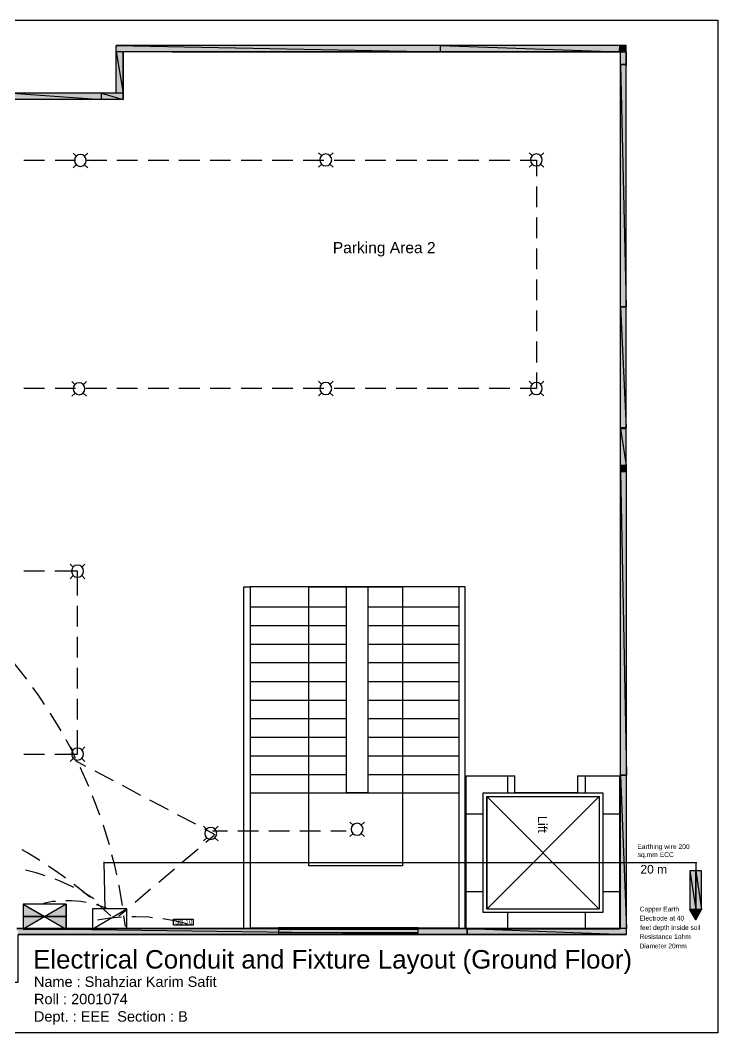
# Model space of a CAD drawing. Header units: millimetres. Extents: x 328 to 573, y 11 to 208.
# Drawn here: x 437 to 572.9, y 11.1 to 208.2 of the extents above; entities that cross this region are included whole.
import ezdxf

# ---------------------------------------------------------------- set-up
doc = ezdxf.new("R2010")
doc.units = ezdxf.units.MM
doc.styles.add('Arial$001H0', font='arial.ttf')

msp = doc.modelspace()

# ---------------------------------------------------------------- hatches: boundary and pattern name
at = {"true_color": 0x636466}
h = msp.add_hatch(color=251, dxfattribs=at)
h.paths.add_polyline_path([(518.88, 203.32), (455.72, 203.32), (518.88, 202.1)])
h.paths.add_polyline_path([(455.72, 203.32), (518.88, 202.1), (455.72, 202.1)])
h = msp.add_hatch(color=251, dxfattribs=at)
h.paths.add_polyline_path([(553.76, 203.32), (518.88, 203.32), (553.72, 202.1)])
h.paths.add_polyline_path([(518.88, 203.32), (553.72, 202.1), (518.88, 202.1)])
h = msp.add_hatch(color=251, dxfattribs=at)
h.paths.add_polyline_path([(554.99, 203.32), (553.76, 203.32), (555.03, 202.1)])
h.paths.add_polyline_path([(553.76, 203.32), (555.03, 202.1), (553.72, 202.1)])
h = msp.add_hatch(color=251, dxfattribs=at)
h.paths.add_polyline_path([(457.08, 202.1), (455.72, 202.1), (457.08, 194.05)])
h.paths.add_polyline_path([(455.72, 202.1), (457.08, 194.05), (455.72, 194.05)])
h = msp.add_hatch(color=251, dxfattribs=at)
h.paths.add_polyline_path([(553.89, 202.1), (466.52, 202.1)])
h.paths.add_polyline_path([(466.52, 202.1), (553.89, 202.1), (553.09, 202.1)])
h = msp.add_hatch(color=251, dxfattribs=at)
h.paths.add_polyline_path([(555.03, 202.1), (553.76, 202.1)])
h.paths.add_polyline_path([(553.76, 202.1), (555.03, 202.1), (553.85, 202.1)])
h.paths.add_polyline_path([(555.03, 202.1), (553.85, 202.1), (553.89, 202.1)])
h = msp.add_hatch(color=251, dxfattribs=at)
h.paths.add_polyline_path([(555.03, 199.6), (553.89, 199.6)])
h.paths.add_polyline_path([(555.03, 199.6), (553.89, 199.6), (553.89, 202.1)])
msp.add_hatch(color=251, dxfattribs=at).paths.add_polyline_path([(553.89, 202.1), (555.03, 202.1), (555.03, 199.6)])
h = msp.add_hatch(color=251, dxfattribs=at)
h.paths.add_polyline_path([(555.03, 199.6), (553.89, 199.6), (555.03, 152.44)])
h.paths.add_polyline_path([(553.89, 199.6), (555.03, 152.44), (553.89, 152.44)])
h.paths.add_polyline_path([(555.03, 152.44), (553.89, 152.44), (555.03, 152.35)])
h.paths.add_polyline_path([(553.89, 152.44), (555.03, 152.35), (553.89, 152.35)])
h = msp.add_hatch(color=251, dxfattribs=at)
h.paths.add_polyline_path([(452.84, 194.05), (435.44, 194.05), (452.84, 192.82)])
h.paths.add_polyline_path([(435.44, 194.05), (452.84, 192.82), (435.44, 192.82)])
h = msp.add_hatch(color=251, dxfattribs=at)
h.paths.add_polyline_path([(457.08, 194.05), (452.84, 194.05), (457.08, 192.82)])
h.paths.add_polyline_path([(452.84, 194.05), (457.08, 192.82), (452.84, 192.82)])
h = msp.add_hatch(color=251, dxfattribs=at)
h.paths.add_polyline_path([(555.03, 152.35), (553.89, 152.35), (555.03, 128.9)])
h.paths.add_polyline_path([(553.89, 152.35), (555.03, 128.9), (553.89, 128.9)])
h.paths.add_polyline_path([(555.03, 128.9), (553.89, 128.9), (555.03, 128.69)])
h.paths.add_polyline_path([(553.89, 128.9), (555.03, 128.69), (553.89, 128.69)])
h = msp.add_hatch(color=251, dxfattribs=at)
h.paths.add_polyline_path([(555.03, 128.69), (553.89, 128.69), (555.03, 121.58)])
h.paths.add_polyline_path([(553.89, 128.69), (555.03, 121.58), (553.89, 121.58)])
h = msp.add_hatch(color=251, dxfattribs=at)
h.paths.add_polyline_path([(555.03, 121.58), (553.89, 121.58), (555.03, 120.35)])
h.paths.add_polyline_path([(553.89, 121.58), (555.03, 120.35), (553.89, 120.35)])
h = msp.add_hatch(color=251, dxfattribs=at)
h.paths.add_polyline_path([(555.08, 120.35), (553.89, 120.35), (555.08, 61.29)])
h.paths.add_polyline_path([(553.89, 120.35), (555.08, 61.29), (553.89, 61.29)])
h = msp.add_hatch(color=251, dxfattribs=at)
h.paths.add_polyline_path([(555.08, 61.29), (553.89, 61.29), (555.08, 31.45)])
h.paths.add_polyline_path([(553.89, 61.29), (555.08, 31.45), (553.89, 31.45)])
at = {"true_color": 0x000007}
h = msp.add_hatch(color=7, dxfattribs=at)
h.paths.add_polyline_path([(568.58, 42.67), (567.44, 42.67), (568.58, 35.13)])
h.paths.add_polyline_path([(567.44, 42.67), (568.58, 35.13), (567.44, 35.13)])
h = msp.add_hatch(color=7, dxfattribs=at)
h.paths.add_polyline_path([(569.72, 42.67), (568.58, 42.67), (569.72, 35.13)])
h.paths.add_polyline_path([(568.58, 42.67), (569.72, 35.13), (568.58, 35.13)])
for points in [[(437.6, 36.19), (441.79, 33.74), (437.6, 33.74)], [(445.98, 36.19), (445.98, 33.74), (441.79, 33.74)], [(437.6, 33.74), (441.79, 33.74), (437.6, 31.32)], [(441.79, 33.74), (445.98, 33.74), (445.98, 31.32)]]:
    msp.add_hatch(color=7, dxfattribs=at).paths.add_polyline_path(points)
h = msp.add_hatch(color=7, dxfattribs=at)
h.paths.add_polyline_path([(567.44, 35.13), (568.58, 35.13), (568.58, 33.14)])
h.paths.add_polyline_path([(568.58, 35.13), (568.58, 33.14), (569.72, 35.13)])
at = {"true_color": 0x636466}
h = msp.add_hatch(color=251, dxfattribs=at)
h.paths.add_polyline_path([(524.05, 31.45), (436.37, 31.45), (524.05, 30.26)])
h.paths.add_polyline_path([(436.37, 31.45), (524.05, 30.26), (436.63, 30.26)])
h = msp.add_hatch(color=251, dxfattribs=at)
h.paths.add_polyline_path([(555.08, 31.45), (524.05, 31.45), (555.08, 30.26)])
h.paths.add_polyline_path([(524.05, 31.45), (555.08, 30.26), (524.05, 30.26)])

# ---------------------------------------------------------------- linework, layer by layer
at = {"color": 7, "linetype": 'Continuous', "lineweight": 25, "true_color": 0x000007}
for p, q in [((455.72, 194.05), (455.72, 203.24)), ((554.99, 203.32), (465.29, 203.32)), ((555.03, 202.1), (554.99, 203.32)), ((457.08, 202.05), (457.08, 192.82)), ((553.76, 202.1), (466.52, 202.1)), ((553.72, 202.1), (553.72, 202.1)), ((553.76, 202.1), (553.76, 202.1)), ((455.72, 194.05), (436.63, 194.05)), ((449.54, 181.78), (450.17, 182.37)), ((497.33, 181.82), (497.93, 182.45)), ((538.36, 181.82), (538.99, 182.45)), ((447.93, 180.12), (447.3, 179.53)), ((495.73, 180.21), (495.09, 179.62)), ((536.75, 180.21), (536.11, 179.62)), ((449.29, 137.28), (449.92, 137.92)), ((497.33, 137.33), (497.93, 137.96)), ((538.36, 137.33), (538.99, 137.96)), ((447.68, 135.67), (447.04, 135.08)), ((495.73, 135.72), (495.09, 135.12)), ((536.75, 135.72), (536.11, 135.12)), ((555.08, 120.22), (555.08, 121.62)), ((448.99, 101.77), (449.58, 102.36)), ((447.34, 100.16), (446.75, 99.52)), ((481.76, 94.02), (500.55, 94.02)), ((504.7, 94.02), (522.48, 94.02)), ((481.76, 90.42), (500.55, 90.42)), ((504.7, 90.42), (522.48, 90.42)), ((481.76, 86.78), (500.55, 86.78)), ((504.7, 86.78), (522.48, 86.78)), ((481.76, 83.18), (500.55, 83.18)), ((504.7, 83.18), (522.48, 83.18)), ((481.76, 79.54), (500.55, 79.54)), ((504.7, 79.54), (522.48, 79.54)), ((481.76, 75.9), (500.55, 75.9)), ((504.7, 75.9), (522.48, 75.9)), ((481.76, 72.3), (500.55, 72.3)), ((504.7, 72.3), (522.48, 72.3)), ((481.76, 68.66), (500.55, 68.66)), ((504.7, 68.66), (522.48, 68.66)), ((448.99, 66.16), (449.58, 66.8)), ((481.76, 65.06), (500.55, 65.06)), ((504.7, 65.06), (522.48, 65.06)), ((447.34, 64.55), (446.75, 63.96)), ((481.76, 61.42), (500.55, 61.42)), ((504.7, 61.42), (522.48, 61.42)), ((531.92, 61.13), (531.92, 57.82)), ((547.03, 61.13), (547.03, 57.82)), ((481.76, 57.82), (522.48, 57.82)), ((523.88, 53.76), (527.14, 53.76)), ((550.46, 53.76), (553.72, 53.76)), ((474.94, 50.71), (475.53, 51.35)), ((501.82, 51.52), (501.19, 52.15)), ((503.43, 49.91), (504.07, 49.31)), ((473.33, 49.1), (472.7, 48.47)), ((523.88, 38.65), (527.14, 38.65)), ((550.46, 38.65), (553.72, 38.65)), ((437.6, 36.19), (445.98, 31.32)), ((451.02, 31.32), (457.63, 35.18)), ((531.92, 34.54), (531.92, 31.28)), ((547.03, 34.54), (547.03, 31.28))]:
    msp.add_line(p, q, dxfattribs=at)
at = {"color": 5, "linetype": 'Continuous', "lineweight": 25, "true_color": 0x000005}
for p, q in [((437.73, 181.01), (441.75, 181.01)), ((443.78, 181.01), (447.8, 181.01)), ((449.79, 181.01), (453.86, 181.01)), ((455.85, 181.01), (459.87, 181.01)), ((461.9, 181.01), (465.92, 181.01)), ((467.91, 181.01), (471.98, 181.01)), ((473.97, 181.01), (477.99, 181.01)), ((480.02, 181.01), (484.04, 181.01)), ((486.07, 181.01), (490.1, 181.01)), ((492.08, 181.01), (496.11, 181.01)), ((498.14, 181.01), (502.16, 181.01)), ((504.19, 181.01), (508.21, 181.01)), ((510.2, 181.01), (514.23, 181.01)), ((516.26, 181.01), (520.28, 181.01)), ((522.31, 181.01), (526.33, 181.01)), ((528.32, 181.01), (532.34, 181.01)), ((537.55, 175.89), (537.55, 171.87)), ((537.55, 169.84), (537.55, 165.82)), ((537.55, 163.83), (537.55, 159.76)), ((537.55, 157.77), (537.55, 153.75)), ((537.55, 151.72), (537.55, 147.7)), ((537.55, 145.71), (537.55, 141.64)), ((441.75, 136.52), (437.73, 136.52)), ((447.8, 136.52), (443.78, 136.52)), ((453.86, 136.52), (449.79, 136.52)), ((459.87, 136.52), (455.85, 136.52)), ((465.92, 136.52), (461.9, 136.52)), ((471.98, 136.52), (467.91, 136.52)), ((477.99, 136.52), (473.97, 136.52)), ((484.04, 136.52), (480.02, 136.52)), ((490.1, 136.52), (486.07, 136.52)), ((496.11, 136.52), (492.08, 136.52)), ((502.16, 136.52), (498.14, 136.52)), ((508.21, 136.52), (504.19, 136.52)), ((514.23, 136.52), (510.2, 136.52)), ((520.28, 136.52), (516.26, 136.52)), ((526.33, 136.52), (522.31, 136.52)), ((532.34, 136.52), (528.32, 136.52)), ((441.75, 100.96), (437.73, 100.96)), ((448.19, 90.21), (448.19, 94.23)), ((448.19, 84.15), (448.19, 88.18)), ((448.19, 78.14), (448.19, 82.17)), ((448.19, 72.09), (448.19, 76.11)), ((437.73, 65.36), (441.75, 65.36)), ((447.72, 64.13), (449.75, 63.03)), ((451.53, 62.1), (455.09, 60.24)), ((456.86, 59.31), (460.42, 57.4)), ((462.2, 56.47), (465.8, 54.61)), ((467.57, 53.63), (471.13, 51.77)), ((472.91, 50.84), (474.94, 49.74)), ((473.16, 48.26), (474.77, 49.61)), ((474.43, 50.42), (477.4, 50.42)), ((479.38, 50.42), (483.41, 50.42)), ((485.44, 50.42), (489.46, 50.42)), ((491.49, 50.42), (495.51, 50.42)), ((497.5, 50.42), (500.47, 50.42)), ((468.55, 44.36), (471.64, 46.94)), ((463.98, 40.42), (467.02, 43.05)), ((459.36, 36.53), (462.41, 39.15)), ((456.23, 33.86), (457.84, 35.22))]:
    msp.add_line(p, q, dxfattribs=at)
at = {"color": 8, "linetype": 'Continuous', "lineweight": 25, "true_color": 0x000008}
for p, q in [((555.08, 120.35), (553.89, 120.35)), ((553.89, 61.29), (555.08, 61.29)), ((524.05, 31.45), (524.05, 30.26))]:
    msp.add_line(p, q, dxfattribs=at)
at = {"color": 3, "linetype": 'Continuous', "lineweight": 25, "true_color": 0x000003}
for p, q in [((453.22, 44.28), (568.75, 44.28)), ((568.58, 44.28), (568.58, 42.67)), ((487.3, 31.53), (487.3, 30.31)), ((514.52, 31.2), (487.3, 31.2)), ((487.3, 30.65), (514.52, 30.65)), ((487.3, 30.31), (514.52, 30.31))]:
    msp.add_line(p, q, dxfattribs=at)
at = {"color": 2, "linetype": 'Continuous', "lineweight": 25, "true_color": 0x000002}
msp.add_line((453.31, 44.4), (453.48, 35.22), dxfattribs=at)
at = {"color": 1, "linetype": 'Continuous', "lineweight": 25, "true_color": 0x000001}
for p, q in [((451.36, 37.21), (449.24, 38.48)), ((454.66, 33.91), (452.08, 36.23)), ((457.5, 31.79), (457.2, 33.91))]:
    msp.add_line(p, q, dxfattribs=at)
at = {"color": 7, "linetype": 'Continuous', "lineweight": 25, "true_color": 0x000007}
for points in [[(328.34, 208.23), (572.86, 208.23), (572.86, 11.13), (327.92, 11.13)], [(447.93, 181.78), (447.3, 182.37)], [(495.73, 181.82), (495.09, 182.45)], [(536.75, 181.82), (536.11, 182.45)], [(449.54, 180.12), (450.17, 179.53)], [(497.33, 180.21), (497.93, 179.62)], [(538.36, 180.21), (538.99, 179.62)], [(447.68, 137.28), (447.04, 137.92)], [(495.73, 137.33), (495.09, 137.96)], [(536.75, 137.33), (536.11, 137.96)], [(449.29, 135.67), (449.92, 135.08)], [(497.33, 135.72), (497.93, 135.12)], [(538.36, 135.72), (538.99, 135.12)], [(447.34, 101.77), (446.75, 102.36)], [(448.99, 100.16), (449.58, 99.52)], [(493.23, 97.91), (511.47, 97.91), (511.47, 43.64), (493.23, 43.64)], [(500.55, 97.91), (504.7, 97.91), (504.7, 57.82), (500.55, 57.82)], [(447.34, 66.16), (446.75, 66.8)], [(448.99, 64.55), (449.58, 63.96)], [(550.46, 34.54), (527.14, 34.54), (527.14, 57.82), (550.46, 57.82)], [(549.74, 35.22), (527.86, 35.22), (527.86, 57.15), (549.74, 57.15)], [(473.33, 50.71), (472.7, 51.35)], [(503.43, 51.52), (504.07, 52.15)], [(501.82, 49.91), (501.19, 49.31)], [(474.94, 49.1), (475.53, 48.47)], [(568.58, 42.67), (567.44, 42.67), (567.44, 35.13), (568.58, 33.14), (568.58, 42.67), (568.58, 33.14), (569.72, 35.13), (569.72, 42.67)], [(451.11, 31.45), (457.75, 31.45), (457.75, 35.26), (451.11, 35.26)], [(466.85, 33.27), (470.66, 33.27), (470.66, 32.08), (466.85, 32.08)]]:
    msp.add_lwpolyline(points, close=True, dxfattribs=at)
at = {"color": 251, "linetype": 'Continuous', "lineweight": -2, "true_color": 0x636466}
for points in [[(518.88, 203.32), (455.72, 203.32), (518.88, 202.1)], [(553.76, 203.32), (518.88, 203.32), (553.72, 202.1)], [(554.99, 203.32), (553.76, 203.32), (555.03, 202.1)], [(457.08, 202.1), (455.72, 202.1), (457.08, 194.05)], [(553.89, 202.1), (466.52, 202.1)], [(555.03, 202.1), (553.76, 202.1)], [(553.76, 202.1), (555.03, 202.1), (553.85, 202.1)], [(555.03, 199.6), (555.03, 199.6), (553.89, 199.6)], [(555.03, 199.6), (553.89, 199.6), (555.03, 152.44)], [(553.89, 199.6), (555.03, 152.44), (553.89, 152.44)], [(452.84, 194.05), (435.44, 194.05), (452.84, 192.82)], [(457.08, 194.05), (452.84, 194.05), (457.08, 192.82)], [(555.03, 152.44), (553.89, 152.44), (555.03, 152.35)], [(555.03, 152.35), (553.89, 152.35), (555.03, 128.9)], [(553.89, 152.35), (555.03, 128.9), (553.89, 128.9)], [(555.03, 128.9), (553.89, 128.9), (555.03, 128.69)], [(555.03, 128.69), (553.89, 128.69), (555.03, 121.58)], [(555.03, 121.58), (553.89, 121.58), (555.03, 120.35)], [(555.08, 120.35), (553.89, 120.35), (555.08, 61.29)], [(555.08, 61.29), (553.89, 61.29), (555.08, 31.45)], [(524.05, 31.45), (436.37, 31.45), (524.05, 30.26)], [(555.08, 31.45), (524.05, 31.45), (555.08, 30.26)]]:
    msp.add_lwpolyline(points, close=True, dxfattribs=at)
for points in [[(455.72, 203.32), (518.88, 202.1), (455.72, 202.1)], [(518.88, 203.32), (553.72, 202.1), (518.88, 202.1)], [(553.76, 203.32), (555.03, 202.1), (553.72, 202.1)], [(455.72, 202.1), (457.08, 194.05), (455.72, 194.05)], [(466.52, 202.1), (553.89, 202.1), (553.09, 202.1)], [(555.03, 202.1), (553.85, 202.1), (553.89, 202.1)], [(553.85, 202.1), (555.03, 202.1), (555.03, 202.1)], [(555.03, 199.6), (553.89, 199.6), (553.89, 202.1)], [(553.89, 202.1), (555.03, 202.1), (555.03, 199.6)], [(553.89, 199.6), (555.03, 199.6), (555.03, 199.6)], [(435.44, 194.05), (452.84, 192.82), (435.44, 192.82)], [(452.84, 194.05), (457.08, 192.82), (452.84, 192.82)], [(553.89, 152.44), (555.03, 152.35), (553.89, 152.35)], [(553.89, 128.9), (555.03, 128.69), (553.89, 128.69)], [(553.89, 128.69), (555.03, 121.58), (553.89, 121.58)], [(553.89, 121.58), (555.03, 120.35), (553.89, 120.35)], [(553.89, 120.35), (555.08, 61.29), (553.89, 61.29)], [(553.89, 61.29), (555.08, 31.45), (553.89, 31.45)], [(436.37, 31.45), (524.05, 30.26), (436.63, 30.26)], [(524.05, 31.45), (555.08, 30.26), (524.05, 30.26)]]:
    msp.add_lwpolyline(points, dxfattribs=at)
at = {"color": 7, "linetype": 'Continuous', "lineweight": 25, "true_color": 0x000007}
for points in [[(465.29, 203.32), (455.72, 203.32), (455.72, 203.15)], [(457.08, 192.82), (435.44, 192.82), (435.44, 202.1), (338.8, 202.1), (338.8, 121.58), (348.07, 121.58), (348.07, 103.71)], [(466.52, 202.1), (457.08, 202.1), (457.08, 202.01)], [(553.89, 121.58), (553.89, 202.1), (553.09, 202.1)], [(555.03, 120.27), (555.03, 202.1), (555.03, 199.43)], [(362.33, 20.99), (436.63, 20.99), (436.63, 30.26), (555.08, 30.26), (555.08, 120.35)], [(436.37, 31.45), (553.89, 31.45), (553.89, 121.58)], [(480.57, 31.53), (480.57, 97.91), (481.76, 97.91)], [(481.76, 31.53), (522.48, 31.53), (522.48, 97.91)], [(523.67, 31.53), (523.67, 97.91), (481.76, 97.91), (481.76, 31.53)], [(545.51, 61.13), (553.72, 61.13), (553.72, 31.28), (523.88, 31.28), (523.88, 61.13), (533.36, 61.13)], [(545.51, 61.13), (545.51, 57.82), (533.36, 57.82), (533.36, 61.13)], [(549.74, 35.22), (527.86, 57.15), (527.86, 35.22), (549.74, 57.15)], [(445.98, 36.19), (437.6, 31.32), (445.98, 31.32), (445.98, 36.19), (437.6, 36.19), (437.6, 31.32)]]:
    msp.add_lwpolyline(points, dxfattribs=at)
at = {"color": 5, "linetype": 'Continuous', "lineweight": 25, "true_color": 0x000005}
for points in [[(534.38, 181.01), (537.55, 181.01), (537.55, 177.88)], [(537.55, 139.65), (537.55, 136.52), (534.38, 136.52)], [(448.19, 96.26), (448.19, 100.96), (443.74, 100.96)], [(443.74, 65.36), (448.19, 65.36), (448.19, 70.06)]]:
    msp.add_lwpolyline(points, dxfattribs=at)
at = {"color": 1, "linetype": 'Continuous', "lineweight": 25, "true_color": 0x000001}
for points in [[(438.28, 79.96), (435.82, 83.1), (435.78, 83.14)], [(441.75, 75.01), (440.69, 76.66), (439.46, 78.31)], [(444.97, 69.89), (442.89, 73.28), (442.89, 73.36)], [(447.8, 64.55), (446.96, 66.29), (445.94, 68.15)], [(450.34, 59.09), (448.74, 62.69), (448.69, 62.78)], [(452.5, 53.46), (451.87, 55.24), (451.11, 57.23)], [(454.37, 47.71), (453.22, 51.47), (453.18, 51.56)], [(440.82, 44.66), (438.45, 46.14), (437.39, 46.73)], [(455.81, 41.86), (455.42, 43.68), (454.87, 45.76)], [(445.81, 41.23), (445.26, 41.65), (442.51, 43.56)], [(441.88, 41.69), (440.1, 42.24), (438.03, 42.75)], [(447.47, 39.41), (447.04, 39.62), (444.8, 40.64), (443.78, 41.02)], [(450.56, 37.5), (448.48, 39.2), (447.42, 40)], [(456.95, 35.89), (456.27, 39.75), (456.23, 39.87)], [(443.87, 36.7), (443.32, 36.66), (441.54, 36.28)], [(449.88, 36.49), (448.78, 36.7), (446.96, 36.83), (445.86, 36.83)], [(454.07, 35.26), (452.33, 35.89), (451.83, 36.02)], [(456.74, 33.61), (454.49, 33.44), (452.04, 33.06)], [(462.79, 33.52), (462.03, 33.61), (459.53, 33.69), (458.77, 33.69)], [(469.48, 32.34), (467.02, 32.93), (464.78, 33.31)]]:
    msp.add_lwpolyline(points, dxfattribs=at)
at = {"color": 7, "linetype": 'Continuous', "lineweight": -2, "true_color": 0x000007}
for points in [[(568.58, 42.67), (567.44, 42.67), (568.58, 35.13)], [(569.72, 42.67), (568.58, 42.67), (569.72, 35.13)], [(567.44, 35.13), (568.58, 35.13), (568.58, 33.14)]]:
    msp.add_lwpolyline(points, close=True, dxfattribs=at)
for points in [[(567.44, 42.67), (568.58, 35.13), (567.44, 35.13)], [(568.58, 42.67), (569.72, 35.13), (568.58, 35.13)], [(437.6, 36.19), (441.79, 33.74), (437.6, 33.74)], [(445.98, 36.19), (445.98, 33.74), (441.79, 33.74)], [(437.6, 33.74), (441.79, 33.74), (437.6, 31.32)], [(441.79, 33.74), (445.98, 33.74), (445.98, 31.32)], [(568.58, 35.13), (568.58, 33.14), (569.72, 35.13)]]:
    msp.add_lwpolyline(points, dxfattribs=at)
at = {"color": 3, "linetype": 'Continuous', "lineweight": 25, "true_color": 0x000003}
msp.add_lwpolyline([(514.52, 30.31), (514.52, 31.53), (487.3, 31.53)], dxfattribs=at)
at = {"color": 7, "linetype": 'Continuous', "lineweight": 25, "true_color": 0x000007}
for points in [[(448.71, 182.11), (448.07, 182.11), (447.55, 181.59), (447.55, 180.95)], [(449.88, 180.95), (449.88, 181.59), (449.36, 182.11), (448.71, 182.11)], [(496.51, 182.2), (495.87, 182.2), (495.34, 181.68), (495.34, 181.03)], [(497.67, 181.03), (497.67, 181.68), (497.15, 182.2), (496.51, 182.2)], [(537.53, 182.2), (536.89, 182.2), (536.37, 181.68), (536.37, 181.03)], [(538.69, 181.03), (538.69, 181.68), (538.17, 182.2), (537.53, 182.2)], [(447.55, 180.95), (447.55, 180.31), (448.07, 179.79), (448.71, 179.79)], [(448.71, 179.79), (449.36, 179.79), (449.88, 180.31), (449.88, 180.95)], [(495.34, 181.03), (495.34, 180.39), (495.87, 179.87), (496.51, 179.87)], [(496.51, 179.87), (497.15, 179.87), (497.67, 180.39), (497.67, 181.03)], [(536.37, 181.03), (536.37, 180.39), (536.89, 179.87), (537.53, 179.87)], [(537.53, 179.87), (538.17, 179.87), (538.69, 180.39), (538.69, 181.03)], [(448.46, 137.66), (447.82, 137.66), (447.3, 137.14), (447.3, 136.5)], [(447.3, 136.5), (447.3, 135.86), (447.82, 135.34), (448.46, 135.34)], [(449.62, 136.5), (449.62, 137.14), (449.1, 137.66), (448.46, 137.66)], [(448.46, 135.34), (449.1, 135.34), (449.62, 135.86), (449.62, 136.5)], [(496.51, 137.71), (495.87, 137.71), (495.34, 137.19), (495.34, 136.54)], [(495.34, 136.54), (495.34, 135.9), (495.87, 135.38), (496.51, 135.38)], [(497.67, 136.54), (497.67, 137.19), (497.15, 137.71), (496.51, 137.71)], [(496.51, 135.38), (497.15, 135.38), (497.67, 135.9), (497.67, 136.54)], [(537.53, 137.71), (536.89, 137.71), (536.37, 137.19), (536.37, 136.54)], [(536.37, 136.54), (536.37, 135.9), (536.89, 135.38), (537.53, 135.38)], [(538.69, 136.54), (538.69, 137.19), (538.17, 137.71), (537.53, 137.71)], [(537.53, 135.38), (538.17, 135.38), (538.69, 135.9), (538.69, 136.54)], [(448.16, 102.15), (447.52, 102.15), (447, 101.63), (447, 100.98)], [(447, 100.98), (447, 100.34), (447.52, 99.82), (448.16, 99.82)], [(449.33, 100.98), (449.33, 101.63), (448.81, 102.15), (448.16, 102.15)], [(448.16, 99.82), (448.81, 99.82), (449.33, 100.34), (449.33, 100.98)], [(448.16, 66.54), (447.52, 66.54), (447, 66.02), (447, 65.38)], [(447, 65.38), (447, 64.74), (447.52, 64.22), (448.16, 64.22)], [(449.33, 65.38), (449.33, 66.02), (448.81, 66.54), (448.16, 66.54)], [(448.16, 64.22), (448.81, 64.22), (449.33, 64.74), (449.33, 65.38)], [(502.6, 51.9), (501.96, 51.9), (501.44, 51.38), (501.44, 50.73)], [(503.77, 50.73), (503.77, 51.38), (503.25, 51.9), (502.6, 51.9)], [(474.11, 51.09), (473.47, 51.09), (472.95, 50.57), (472.95, 49.93)], [(472.95, 49.93), (472.95, 49.29), (473.47, 48.76), (474.11, 48.76)], [(475.28, 49.93), (475.28, 50.57), (474.76, 51.09), (474.11, 51.09)], [(474.11, 48.76), (474.76, 48.76), (475.28, 49.29), (475.28, 49.93)], [(501.44, 50.73), (501.44, 50.09), (501.96, 49.57), (502.6, 49.57)], [(502.6, 49.57), (503.25, 49.57), (503.77, 50.09), (503.77, 50.73)]]:
    msp.add_open_spline(points, degree=3, dxfattribs=at)

# ---------------------------------------------------------------- texts
at = {"color": 7, "true_color": 0x000007, "style": 'Arial$001H0'}
for s, height, p in [('Parking Area 2', 2.1673, (497.88, 162.89)), ('Earthing wire 200', 0.9384, (557.19, 46.9)), ('sq.mm ECC', 0.939, (557.24, 45.34)), ('20 m', 1.678, (557.79, 42.12)), ('Copper Earth', 0.9227, (557.66, 34.75)), ('Electrode at 40', 0.9256, (557.62, 32.97)), ('SB 10', 0.888, (467.15, 32.25)), ('feet depth inside soil', 0.9217, (557.74, 31.15)), ('Resistance 1ohm', 0.9243, (557.62, 29.38)), ('Diameter 20mm', 0.925, (557.62, 27.56)), ('Electrical Conduit and Fixture Layout (Ground Floor)', 3.6032, (439.51, 23.62)), ('Name : Shahziar Karim Safit', 2.0189, (439.68, 20.06)), ('Roll : 2001074', 2.0273, (439.68, 16.68)), ('Dept. : EEE ', 2.0215, (439.68, 13.29)), ('Section : B', 2.035, (455.89, 13.29))]:
    msp.add_text(s, height=height, dxfattribs=at).set_placement(p)
msp.add_text('Lift', height=1.764, rotation=270, dxfattribs=at).set_placement((537.85, 53.34))

doc.saveas('drawing.dxf')
